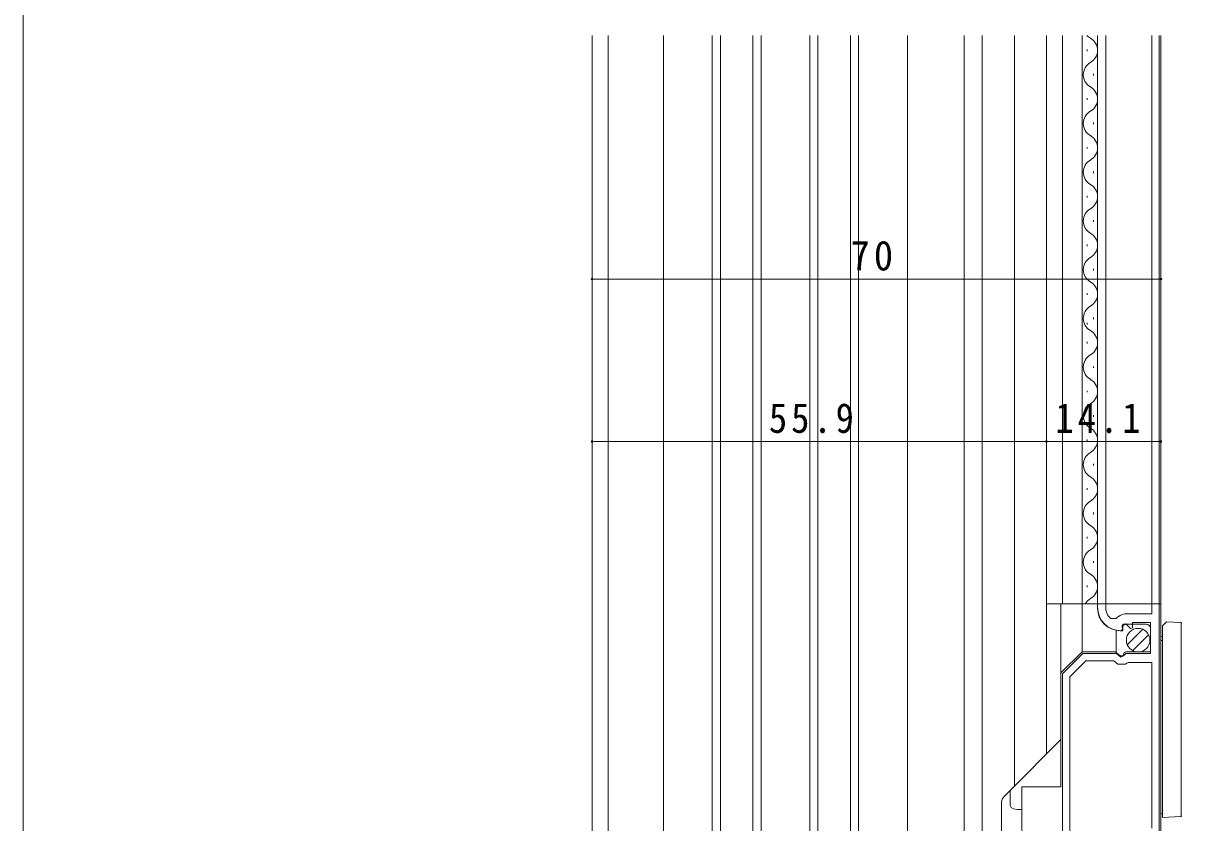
# Model space of a CAD drawing. Units: millimetres on the paper. Extents: x -420 to 373, y -297 to 267.
# Drawn here: x -417.7 to -275.1, y -115.6 to -17.1 of the extents above; entities that cross this region are included whole.
import ezdxf

# ---------------------------------------------------------------- set-up
doc = ezdxf.new("R2010")
doc.units = ezdxf.units.MM
for name, color, linetype, lineweight in [('0-1_YKK_ZWAK', 7, 'Continuous', 9), ('0-3_YKK_11', 7, 'Continuous', 9), ('0-4_YKK_12', 2, 'Continuous', 9), ('0-6_YKK_13', 4, 'Continuous', 9), ('0-7_YKK_D', 6, 'Continuous', 9)]:
    doc.layers.add(name, color=color, linetype=linetype, lineweight=lineweight)
doc.styles.add('ＭＳ ゴシック', font='')
doc.styles.get('ＭＳ ゴシック').set_extended_font_data('MS Gothic')

msp = doc.modelspace()

# ---------------------------------------------------------------- linework, layer by layer
at = {"layer": '0-1_YKK_ZWAK'}
msp.add_line((-417.7, -260.6), (-417.7, 264.4), dxfattribs=at)
at = {"layer": '0-3_YKK_11'}
for p, q in [((-285.5, -89), (-285.5, -88.6)), ((-285.5, -88.6), (-284.5, -88.6)), ((-284.5, -88.6), (-284.5, -89)), ((-281.8, -89.8), (-278.8, -89.8)), ((-278.8, -88.6), (-277.9, -88.6)), ((-278.8, -89.8), (-278.8, -88.6)), ((-277.9, -88.6), (-277.9, -116.723)), ((-283.899, -90.387), (-283.206, -90.377)), ((-282.024, -91.059), (-282.492, -91.329)), ((-281.447, -91.636), (-282.024, -91.059)), ((-279, -90.9), (-281.2, -90.9)), ((-281.2, -90.9), (-281.2, -91.534)), ((-279, -94.7), (-279, -90.9)), ((-282.407, -91.648), (-282.6, -91.9)), ((-282.492, -91.329), (-282.407, -91.648)), ((-281.2, -91.534), (-281.447, -91.636)), ((-289.8, -97.2), (-287.3, -94.7)), ((-287.3, -94.7), (-283.169, -94.7)), ((-283.169, -94.7), (-282.629, -95.153)), ((-282.629, -95.153), (-282.3, -95)), ((-282.3, -95), (-282, -94.7)), ((-282, -94.7), (-279, -94.7)), ((-288.9, -97.573), (-286.927, -95.6)), ((-286.927, -95.6), (-283.496, -95.6)), ((-283.496, -95.6), (-283.02, -96)), ((-283.02, -96), (-282.073, -96)), ((-282.073, -96), (-281.9, -95.9)), ((-281.9, -95.9), (-281.727, -95.8)), ((-281.727, -95.8), (-278.8, -95.8)), ((-278.8, -95.8), (-278.8, -116.203)), ((-289.8, -119.7), (-289.8, -97.2)), ((-288.9, -119.7), (-288.9, -97.573)), ((-288.9, -119.7), (-288.9, -97.573))]:
    msp.add_line(p, q, dxfattribs=at)
for centre, radius, start, end in [((-282.6, -89), 2.9, 180, 269.99998), ((-282.6, -89), 1.9, 180.00002, 226.86772), ((-281.8, -91.8), 2, 90.00002, 134.6572)]:
    msp.add_arc(centre, radius, start, end, dxfattribs=at)
at = {"layer": '0-4_YKK_12'}
for p, q in [((-347.7, -210.6), (-347.7, -18.6)), ((-345.7, -185.6), (-345.7, -18.6)), ((-338.9, -120.6), (-338.9, -18.6)), ((-332.9, -135.6), (-332.9, -18.6)), ((-331.9, -135.6), (-331.9, -18.6)), ((-327.9, -135.6), (-327.9, -18.6)), ((-326.9, -135.6), (-326.9, -18.6)), ((-320.9, -135.6), (-320.9, -18.6)), ((-319.9, -135.6), (-319.9, -18.6)), ((-315.9, -135.6), (-315.9, -18.6)), ((-314.9, -135.6), (-314.9, -18.6)), ((-308.9, -120.6), (-308.9, -18.6)), ((-301.9, -157.6), (-301.9, -18.6)), ((-299.7, -134.799), (-299.7, -18.6)), ((-295.7, -111), (-295.7, -18.6)), ((-291.8, -18.6), (-291.8, -88.6)), ((-291.8, -107.1), (-291.8, -18.6)), ((-289.8, -18.6), (-289.8, -88.6)), ((-287.4, -88.6), (-287.4, -18.6)), ((-285.5, -88.6), (-285.5, -18.6)), ((-284.5, -88.6), (-284.5, -18.6)), ((-278.8, -88.6), (-278.8, -18.6)), ((-277.9, -88.6), (-277.9, -18.6)), ((-277.7, -210.6), (-277.7, -18.6)), ((-286.76, -20.55), (-286.76, -20.35)), ((-286, -23.55), (-286, -23.35)), ((-286.76, -26.55), (-286.76, -26.35)), ((-286, -29.55), (-286, -29.35)), ((-286.76, -32.55), (-286.76, -32.35)), ((-286, -35.55), (-286, -35.35)), ((-286.76, -38.55), (-286.76, -38.35)), ((-286, -41.55), (-286, -41.35)), ((-286.76, -44.55), (-286.76, -44.35)), ((-286, -47.55), (-286, -47.35)), ((-286.76, -50.55), (-286.76, -50.35)), ((-286.76, -54.2), (-286.76, -54)), ((-286, -53.55), (-286, -53.35)), ((-286.76, -56.55), (-286.76, -56.35)), ((-286, -59.55), (-286, -59.35)), ((-286.76, -62.55), (-286.76, -62.35)), ((-286, -65.55), (-286, -65.35)), ((-286.76, -68.55), (-286.76, -68.35)), ((-286, -71.55), (-286, -71.35)), ((-286.76, -74.55), (-286.76, -74.35)), ((-286, -77.55), (-286, -77.35)), ((-286.76, -80.55), (-286.76, -80.35)), ((-286, -83.55), (-286, -83.35)), ((-286.76, -86.55), (-286.76, -86.35))]:
    msp.add_line(p, q, dxfattribs=at)
for centre, start, end in [((-285.542, -17.45), 222.00716, 240.79758), ((-287.219, -20.45), 299.20267, 60.79758), ((-285.542, -23.45), 119.20267, 240.79758), ((-287.219, -26.45), 299.20267, 60.79758), ((-285.542, -29.45), 119.20267, 240.79758), ((-287.219, -32.45), 299.20267, 60.79758), ((-285.542, -35.45), 119.20267, 240.79758), ((-287.219, -38.45), 299.20267, 60.79758), ((-285.542, -41.45), 119.20267, 240.79758), ((-287.219, -44.45), 299.20267, 60.79758), ((-285.542, -47.45), 119.20267, 240.79758), ((-287.219, -50.45), 299.20267, 60.79758), ((-285.542, -53.45), 119.20267, 240.79758), ((-287.218, -56.45), 299.20267, 60.79758), ((-285.542, -59.45), 119.20267, 240.79758), ((-287.218, -62.45), 299.20267, 60.79758), ((-285.542, -65.45), 119.20267, 240.79758), ((-287.218, -68.45), 299.20267, 60.79758), ((-285.542, -71.45), 119.20267, 240.79758), ((-287.218, -74.45), 299.20267, 60.79758), ((-285.542, -77.45), 119.20267, 240.79758), ((-287.218, -80.45), 299.20267, 60.79758), ((-285.542, -83.45), 119.20267, 240.79758), ((-287.218, -86.45), 299.20267, 60.79758), ((-285.542, -89.45), 119.20267, 150.35374)]:
    msp.add_arc(centre, 1.718, start, end, dxfattribs=at)
at = {"layer": '0-6_YKK_13'}
for p, q in [((-291.8, -88.6), (-277.7, -88.6)), ((-291.8, -88.6), (-291.8, -107.1)), ((-290, -111.1), (-290, -88.6)), ((-287.4, -94.5), (-287.4, -88.6)), ((-285.5, -88.6), (-285.5, -89.1)), ((-277.7, -88.6), (-277.7, -116.823)), ((-282.4, -91.1), (-279.5, -91.1)), ((-277.5, -91.3), (-277, -90.8)), ((-277, -90.8), (-275.288, -90.89)), ((-275.2, -90.908), (-275.2, -114.766)), ((-283.212, -94.57), (-283.212, -91.853)), ((-281.842, -93.62), (-279.945, -91.722)), ((-281.161, -94.353), (-279.212, -92.404)), ((-279, -91.6), (-279, -94.5)), ((-277.7, -92.6), (-277.5, -92.6)), ((-277.5, -91.8), (-277.5, -91.3)), ((-277.5, -113.9), (-277.5, -91.8)), ((-277.5, -93.1), (-277.7, -93.1)), ((-277.5, -93.1), (-277.7, -93.1)), ((-287.4, -94.5), (-290, -97.1)), ((-283.405, -94.5), (-287.4, -94.5)), ((-282.7, -95), (-283.212, -94.57)), ((-279, -94.5), (-282, -94.5)), ((-296.261, -111.561), (-290.093, -105.393)), ((-294.8, -111.1), (-293.8, -111.1)), ((-294.8, -116.6), (-294.8, -111.1)), ((-293.8, -111.1), (-290, -111.1)), ((-297.3, -113.014), (-297.3, -120.8)), ((-295.395, -113.9), (-294.8, -113.9)), ((-277.5, -114.9), (-277.5, -113.9)), ((-277.5, -114.9), (-275.288, -114.784))]:
    msp.add_line(p, q, dxfattribs=at)
for points in [[(-282.7, -91.9), (-282.4, -91.9), (-282.4, -91.1)], [(-282.3, -94.8), (-282.3, -95), (-282.7, -95)], [(-296.261, -113.4), (-296.261, -111.561), (-297.007, -112.307)], [(-296.261, -113.4), (-296.145, -113.65), (-295.828, -113.833), (-295.395, -113.9)]]:
    msp.add_lwpolyline(points, dxfattribs=at)
msp.add_circle((-280.505, -93.06), 1.45, dxfattribs=at)
for centre, radius, start, end in [((-282.7, -89.1), 2.8, 180, 270), ((-279.5, -91.6), 0.5, 0, 90), ((-275.304, -91.189), 0.3, 54.28105, 87), ((-283.405, -94.8), 0.3, 50, 90), ((-282, -94.8), 0.3, 90, 180), ((-290.8, -104.686), 1, 314.99998, 323.1301), ((-296.3, -113.014), 1, 135, 180), ((-277.7, -112.9), 1.5, 270, 277.66226), ((-275.304, -114.484), 0.3, 272.99998, 305.71893)]:
    msp.add_arc(centre, radius, start, end, dxfattribs=at)
at = {"layer": '0-7_YKK_D'}
for p, q in [((-347.7, -85.6), (-347.7, -47.6)), ((-277.7, -85.6), (-277.7, -47.6)), ((-347.7, -48.6), (-277.7, -48.6)), ((-347.7, -85.6), (-347.7, -67.6)), ((-291.8, -85.6), (-291.8, -67.6)), ((-291.8, -85.6), (-291.8, -67.6)), ((-277.7, -85.6), (-277.7, -67.6)), ((-347.7, -68.6), (-291.8, -68.6)), ((-291.8, -68.6), (-277.7, -68.6))]:
    msp.add_line(p, q, dxfattribs=at)
for centre, start, end in [((-347.7, -48.6), 0, 180), ((-347.7, -48.6), 180, 0), ((-277.7, -48.6), 0, 180), ((-277.7, -48.6), 180, 0), ((-347.7, -68.6), 0, 180), ((-347.7, -68.6), 180, 0), ((-291.8, -68.6), 0, 180), ((-291.8, -68.6), 0, 180), ((-291.8, -68.6), 180, 0), ((-291.8, -68.6), 180, 0), ((-277.7, -68.6), 0, 180), ((-277.7, -68.6), 180, 0)]:
    msp.add_arc(centre, 0.106, start, end, dxfattribs=at)

# ---------------------------------------------------------------- texts
at = {"layer": '0-7_YKK_D', "color": 3, "char_height": 3.666, "attachment_point": 7, "style": 'ＭＳ ゴシック'}
for s, insert in [('\\T1.21;\\W0.95;70', (-315.892, -47.6)), ('\\T1.22;\\W0.9;55.9', (-325.939, -67.6)), ('\\T1.22;\\W0.9;14.1', (-290.683, -67.6))]:
    msp.add_mtext(s, dxfattribs=dict(at, insert=insert))

doc.saveas('drawing.dxf')
